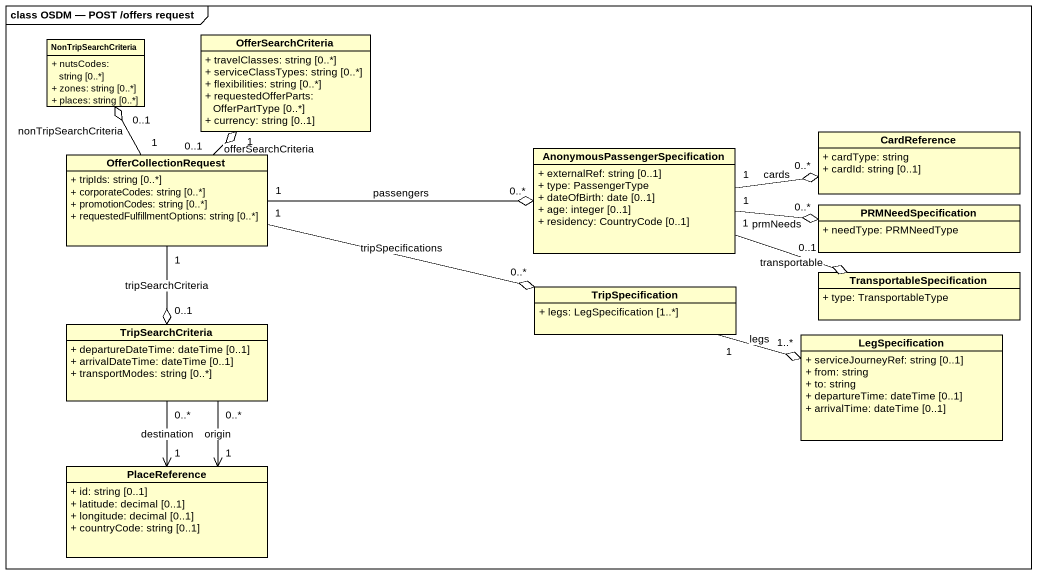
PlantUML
@startuml
mainframe class OSDM — POST /offers request
hide circle
hide empty members
skinparam classAttributeIconSize 0
class NonTripSearchCriteria {
  + nutsCodes: string [0..*]
  + zones: string [0..*]
  + places: string [0..*]
}
class OfferSearchCriteria {
  + travelClasses: string [0..*]
  + serviceClassTypes: string [0..*]
  + flexibilities: string [0..*]
  + requestedOfferParts: OfferPartType [0..*]
  + currency: string [0..1]
}
class CardReference {
  + cardType: string
  + cardId: string [0..1]
}
class OfferCollectionRequest {
  + tripIds: string [0..*]
  + corporateCodes: string [0..*]
  + promotionCodes: string [0..*]
  + requestedFulfillmentOptions: string [0..*]
}
class "AnonymousPassengerSpecification" as AnonymousPassengerSpecificat {
  + externalRef: string [0..1]
  + type: PassengerType
  + dateOfBirth: date [0..1]
  + age: integer [0..1]
  + residency: CountryCode [0..1]
}
class PRMNeedSpecification {
  + needType: PRMNeedType
}
class TripSpecification {
  + legs: LegSpecification [1..*]
}
class TransportableSpecification {
  + type: TransportableType
}
class TripSearchCriteria {
  + departureDateTime: dateTime [0..1]
  + arrivalDateTime: dateTime [0..1]
  + transportModes: string [0..*]
}
class LegSpecification {
  + serviceJourneyRef: string [0..1]
  + from: string
  + to: string
  + departureTime: dateTime [0..1]
  + arrivalTime: dateTime [0..1]
}
class PlaceReference {
  + id: string [0..1]
  + latitude: decimal [0..1]
  + longitude: decimal [0..1]
  + countryCode: string [0..1]
}
OfferCollectionRequest "1" -up-o "0..1" NonTripSearchCriteria : nonTripSearchCriteria
OfferCollectionRequest "1" -up-o "0..1" OfferSearchCriteria : offerSearchCriteria
OfferCollectionRequest "1" -right-o "0..*" AnonymousPassengerSpecificat : passengers
OfferCollectionRequest "1" -right-o "0..*" TripSpecification : tripSpecifications
OfferCollectionRequest "1" --o "0..1" TripSearchCriteria : tripSearchCriteria
AnonymousPassengerSpecificat "1" -right-o "0..*" CardReference : cards
AnonymousPassengerSpecificat "1" -right-o "0..*" PRMNeedSpecification : prmNeeds
AnonymousPassengerSpecificat "1" -right-o "0..1" TransportableSpecification : transportable
TripSpecification "1" -right-o "1..*" LegSpecification : legs
TripSearchCriteria "0..*" --> "1" PlaceReference : origin
TripSearchCriteria "0..*" --> "1" PlaceReference : destination
@enduml
